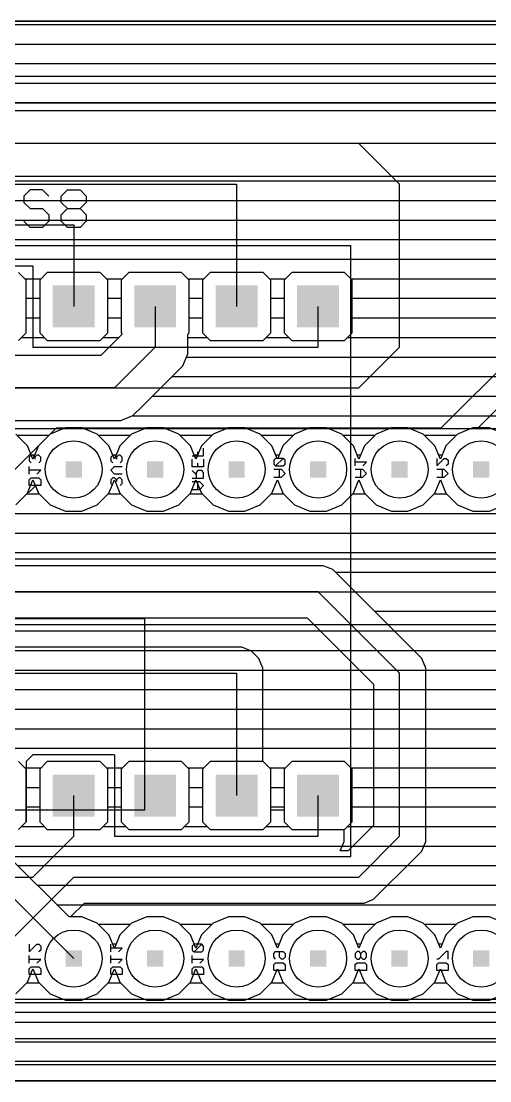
# Model space of a CAD drawing. Extents: x 0 to 251, y 0 to 33.
# Drawn here: x 108.85 to 123.46, y 0 to 33.02 of the extents above; entities that cross this region are included whole.
import ezdxf

# ---------------------------------------------------------------- set-up
doc = ezdxf.new("R2010")
doc.units = 0
for name, color, linetype in [('1', 14, 'CONTINUOUS'), ('16', 174, 'CONTINUOUS'), ('17', 94, 'CONTINUOUS'), ('20', 178, 'CONTINUOUS'), ('21', 250, 'CONTINUOUS'), ('22', 250, 'CONTINUOUS'), ('25', 250, 'CONTINUOUS'), ('52', 250, 'CONTINUOUS')]:
    doc.layers.add(name, color=color, linetype=linetype)

# ---------------------------------------------------------------- blocks, each defined once
blk = doc.blocks.new('SQUAREP')
blk.add_solid([(-0.5, -0.5), (0.5, -0.5), (-0.5, 0.5), (0.5, 0.5)])
blk = doc.blocks.new('RECT')
blk.add_solid([(-0.5, -0.5), (0.5, -0.5), (-0.5, 0.5), (0.5, 0.5)])
blk = doc.blocks.new('ROUNDP')
blk.add_circle((0, 0), 0.5)

msp = doc.modelspace()

# ---------------------------------------------------------------- linework, layer by layer
at = {"layer": '1'}
for p, q in [((0, 33.02), (251.46, 33.02)), ((0, 32.9184), (251.46, 32.9184)), ((0, 32.3088), (251.46, 32.3088)), ((0, 31.6992), (251.46, 31.6992)), ((67.5995, 31.0896), (182.0528, 31.0896)), ((67.7672, 30.48), (181.4432, 30.48)), ((181.1892, 30.226), (68.3779, 30.226)), ((181.61, 29.21), (68.58, 29.21)), ((68.3779, 28.194), (181.6972, 28.194)), ((67.7672, 28.0416), (181.5448, 28.0416)), ((85.3743, 27.432), (151.7252, 27.432)), ((86.0871, 26.8224), (151.1156, 26.8224)), ((86.6967, 26.2128), (150.506, 26.2128)), ((87.3063, 25.6032), (150.1145, 25.6032)), ((109.0104, 24.9523), (108.7723, 25.1904)), ((109.6677, 25.1904), (109.4296, 24.9523)), ((111.3123, 25.1904), (109.6677, 25.1904)), ((111.5504, 24.9523), (111.3123, 25.1904)), ((112.2077, 25.1904), (111.9696, 24.9523)), ((113.8523, 25.1904), (112.2077, 25.1904)), ((114.0904, 24.9523), (113.8523, 25.1904)), ((114.7477, 25.1904), (114.5096, 24.9523)), ((116.3923, 25.1904), (114.7477, 25.1904)), ((116.6304, 24.9523), (116.3923, 25.1904)), ((117.2877, 25.1904), (117.0496, 24.9523)), ((118.9323, 25.1904), (117.2877, 25.1904)), ((119.1704, 24.9523), (118.9323, 25.1904)), ((108.9691, 24.9936), (109.4709, 24.9936)), ((109.0104, 23.3077), (109.0104, 24.9523)), ((109.4296, 24.9523), (109.4296, 23.3077)), ((111.5091, 24.9936), (112.0109, 24.9936)), ((111.5504, 23.3077), (111.5504, 24.9523)), ((111.9696, 24.9523), (111.9696, 23.3077)), ((114.0491, 24.9936), (114.5509, 24.9936)), ((114.0904, 23.3077), (114.0904, 24.9523)), ((114.5096, 24.9523), (114.5096, 23.3077)), ((116.5891, 24.9936), (117.0909, 24.9936)), ((116.6304, 23.3077), (116.6304, 24.9523)), ((117.0496, 24.9523), (117.0496, 23.3077)), ((119.1291, 24.9936), (132.3309, 24.9936)), ((119.1704, 23.3077), (119.1704, 24.9523)), ((109.0104, 24.384), (109.4296, 24.384)), ((111.5504, 24.384), (111.9696, 24.384)), ((113.03, 24.13), (113.03, 22.86)), ((114.0904, 24.384), (114.5096, 24.384)), ((116.6304, 24.384), (117.0496, 24.384)), ((119.1704, 24.384), (132.2896, 24.384)), ((109.0104, 23.7744), (109.4296, 23.7744)), ((111.5504, 23.7744), (111.9696, 23.7744)), ((114.0904, 23.7744), (114.5096, 23.7744)), ((116.6304, 23.7744), (117.0496, 23.7744)), ((119.1704, 23.7744), (132.2896, 23.7744)), ((108.7723, 23.0696), (109.0104, 23.3077)), ((108.8675, 23.1648), (109.5725, 23.1648)), ((109.4296, 23.3077), (109.6677, 23.0696)), ((111.3123, 23.0696), (111.5504, 23.3077)), ((112.0052, 23.2721), (111.3392, 22.606)), ((111.4075, 23.1648), (111.898, 23.1648)), ((111.9696, 23.3077), (112.0052, 23.2721)), ((114.046, 23.2633), (114.0904, 23.3077)), ((114.046, 22.6579), (114.046, 23.2633)), ((114.046, 23.1648), (114.6525, 23.1648)), ((114.5096, 23.3077), (114.7477, 23.0696)), ((116.3923, 23.0696), (116.6304, 23.3077)), ((116.4875, 23.1648), (117.1925, 23.1648)), ((117.0496, 23.3077), (117.2877, 23.0696)), ((118.9323, 23.0696), (119.1704, 23.3077)), ((119.0275, 23.1648), (132.4325, 23.1648)), ((109.6677, 23.0696), (111.3123, 23.0696)), ((113.03, 22.86), (111.76, 21.59)), ((114.7477, 23.0696), (116.3923, 23.0696)), ((117.2877, 23.0696), (118.9323, 23.0696)), ((111.3392, 22.606), (69.9835, 22.606)), ((113.8913, 22.2845), (114.046, 22.6579)), ((114.0035, 22.5552), (176.668, 22.5552)), ((112.6213, 21.0145), (113.8913, 22.2845)), ((113.5524, 21.9456), (177.2776, 21.9456)), ((111.76, 21.59), (69.85, 21.59)), ((112.9428, 21.336), (177.8872, 21.336)), ((112.3355, 20.7287), (112.6213, 21.0145)), ((69.6479, 20.574), (111.9621, 20.574)), ((111.9621, 20.574), (112.3355, 20.7287)), ((112.33, 20.7264), (178.4968, 20.7264)), ((109.0482, 19.7838), (108.6838, 20.1482)), ((109.7562, 20.1482), (109.3918, 19.7838)), ((110.2323, 20.3454), (109.7562, 20.1482)), ((110.7477, 20.3454), (110.2323, 20.3454)), ((111.2238, 20.1482), (110.7477, 20.3454)), ((111.5882, 19.7838), (111.2238, 20.1482)), ((112.2962, 20.1482), (111.9318, 19.7838)), ((112.7723, 20.3454), (112.2962, 20.1482)), ((113.2877, 20.3454), (112.7723, 20.3454)), ((113.7638, 20.1482), (113.2877, 20.3454)), ((114.1282, 19.7838), (113.7638, 20.1482)), ((114.8362, 20.1482), (114.4718, 19.7838)), ((115.3123, 20.3454), (114.8362, 20.1482)), ((115.8277, 20.3454), (115.3123, 20.3454)), ((116.3038, 20.1482), (115.8277, 20.3454)), ((116.6682, 19.7838), (116.3038, 20.1482)), ((117.3762, 20.1482), (117.0118, 19.7838)), ((117.8523, 20.3454), (117.3762, 20.1482)), ((118.3677, 20.3454), (117.8523, 20.3454)), ((118.8438, 20.1482), (118.3677, 20.3454)), ((119.2082, 19.7838), (118.8438, 20.1482)), ((119.9162, 20.1482), (119.5518, 19.7838)), ((120.3923, 20.3454), (119.9162, 20.1482)), ((120.9077, 20.3454), (120.3923, 20.3454)), ((121.3838, 20.1482), (120.9077, 20.3454)), ((121.7482, 19.7838), (121.3838, 20.1482)), ((122.4562, 20.1482), (122.0918, 19.7838)), ((122.9323, 20.3454), (122.4562, 20.1482)), ((123.4477, 20.3454), (122.9323, 20.3454)), ((123.9238, 20.1482), (123.4477, 20.3454)), ((108.7152, 20.1168), (109.7248, 20.1168)), ((111.2552, 20.1168), (112.2648, 20.1168)), ((113.7952, 20.1168), (114.8048, 20.1168)), ((116.3352, 20.1168), (117.3448, 20.1168)), ((118.8752, 20.1168), (119.8848, 20.1168)), ((121.4152, 20.1168), (122.4248, 20.1168)), ((109.22, 19.369), (109.0482, 19.7838)), ((109.1628, 19.5072), (109.2773, 19.5072)), ((109.3918, 19.7838), (109.22, 19.369)), ((111.76, 19.369), (111.5882, 19.7838)), ((111.7028, 19.5072), (111.8173, 19.5072)), ((111.9318, 19.7838), (111.76, 19.369)), ((114.3, 19.369), (114.1282, 19.7838)), ((114.2428, 19.5072), (114.3573, 19.5072)), ((114.4718, 19.7838), (114.3, 19.369)), ((116.84, 19.369), (116.6682, 19.7838)), ((116.7828, 19.5072), (116.8972, 19.5072)), ((117.0118, 19.7838), (116.84, 19.369)), ((119.38, 19.369), (119.2082, 19.7838)), ((119.3227, 19.5072), (119.4373, 19.5072)), ((119.5518, 19.7838), (119.38, 19.369)), ((121.92, 19.369), (121.7482, 19.7838)), ((121.8628, 19.5072), (121.9773, 19.5072)), ((122.0918, 19.7838), (121.92, 19.369)), ((109.0482, 18.3162), (109.22, 18.731)), ((109.22, 18.731), (109.3918, 18.3162)), ((111.5882, 18.3162), (111.76, 18.731)), ((111.76, 18.731), (111.9318, 18.3162)), ((114.1282, 18.3162), (114.3, 18.731)), ((114.3, 18.731), (114.4718, 18.3162)), ((116.6682, 18.3162), (116.84, 18.731)), ((116.84, 18.731), (117.0118, 18.3162)), ((119.2082, 18.3162), (119.38, 18.731)), ((119.38, 18.731), (119.5518, 18.3162)), ((121.7482, 18.3162), (121.92, 18.731)), ((121.92, 18.731), (122.0918, 18.3162)), ((108.6838, 17.9518), (109.0482, 18.3162)), ((109.02, 18.288), (109.42, 18.288)), ((109.3918, 18.3162), (109.7562, 17.9518)), ((111.2238, 17.9518), (111.5882, 18.3162)), ((111.56, 18.288), (111.96, 18.288)), ((111.9318, 18.3162), (112.2962, 17.9518)), ((113.7638, 17.9518), (114.1282, 18.3162)), ((114.1, 18.288), (114.5, 18.288)), ((114.4718, 18.3162), (114.8362, 17.9518)), ((116.3038, 17.9518), (116.6682, 18.3162)), ((116.64, 18.288), (117.04, 18.288)), ((117.0118, 18.3162), (117.3762, 17.9518)), ((118.8438, 17.9518), (119.2082, 18.3162)), ((119.18, 18.288), (119.58, 18.288)), ((119.5518, 18.3162), (119.9162, 17.9518)), ((121.3838, 17.9518), (121.7482, 18.3162)), ((121.72, 18.288), (122.12, 18.288)), ((122.0918, 18.3162), (122.4562, 17.9518)), ((109.7562, 17.9518), (110.2323, 17.7546)), ((110.7477, 17.7546), (111.2238, 17.9518)), ((112.2962, 17.9518), (112.7723, 17.7546)), ((113.2877, 17.7546), (113.7638, 17.9518)), ((114.8362, 17.9518), (115.3123, 17.7546)), ((115.8277, 17.7546), (116.3038, 17.9518)), ((117.3762, 17.9518), (117.8523, 17.7546)), ((118.3677, 17.7546), (118.8438, 17.9518)), ((119.9162, 17.9518), (120.3923, 17.7546)), ((120.9077, 17.7546), (121.3838, 17.9518)), ((122.4562, 17.9518), (122.9323, 17.7546)), ((123.4477, 17.7546), (123.9238, 17.9518)), ((73.7264, 17.6784), (140.5062, 17.6784)), ((110.2323, 17.7546), (110.7477, 17.7546)), ((112.7723, 17.7546), (113.2877, 17.7546)), ((115.3123, 17.7546), (115.8277, 17.7546)), ((117.8523, 17.7546), (118.3677, 17.7546)), ((120.3923, 17.7546), (120.9077, 17.7546)), ((122.9323, 17.7546), (123.4477, 17.7546)), ((73.7264, 17.0688), (140.092, 17.0688)), ((139.2792, 16.256), (73.536, 16.256)), ((73.5739, 16.4592), (139.4824, 16.4592)), ((72.39, 15.24), (139.7, 15.24)), ((67.0352, 14.224), (139.9021, 14.224)), ((43.3976, 14.0208), (166.254, 14.0208)), ((67.4979, 13.4112), (165.6444, 13.4112)), ((67.7672, 12.8016), (165.0348, 12.8016)), ((67.6447, 12.192), (164.4252, 12.192)), ((57.3278, 11.5824), (163.8156, 11.5824)), ((67.3963, 10.9728), (163.206, 10.9728)), ((67.7672, 10.3632), (162.8145, 10.3632)), ((109.0104, 9.7123), (108.7723, 9.9504)), ((109.6677, 9.9504), (109.4296, 9.7123)), ((111.3123, 9.9504), (109.6677, 9.9504)), ((111.5504, 9.7123), (111.3123, 9.9504)), ((112.2077, 9.9504), (111.9696, 9.7123)), ((113.8523, 9.9504), (112.2077, 9.9504)), ((114.0904, 9.7123), (113.8523, 9.9504)), ((114.7477, 9.9504), (114.5096, 9.7123)), ((116.3923, 9.9504), (114.7477, 9.9504)), ((116.6304, 9.7123), (116.3923, 9.9504)), ((117.2877, 9.9504), (117.0496, 9.7123)), ((118.9323, 9.9504), (117.2877, 9.9504)), ((119.1704, 9.7123), (118.9323, 9.9504)), ((108.9691, 9.7536), (109.4709, 9.7536)), ((109.0104, 8.0677), (109.0104, 9.7123)), ((109.4296, 9.7123), (109.4296, 8.0677)), ((111.5091, 9.7536), (112.0109, 9.7536)), ((111.5504, 8.0677), (111.5504, 9.7123)), ((111.9696, 9.7123), (111.9696, 8.0677)), ((114.0491, 9.7536), (114.5509, 9.7536)), ((114.0904, 8.0677), (114.0904, 9.7123)), ((114.5096, 9.7123), (114.5096, 8.0677)), ((116.5891, 9.7536), (117.0909, 9.7536)), ((116.6304, 8.0677), (116.6304, 9.7123)), ((117.0496, 9.7123), (117.0496, 8.0677)), ((119.1291, 9.7536), (132.3309, 9.7536)), ((119.1704, 8.0677), (119.1704, 9.7123)), ((109.0104, 9.144), (109.4296, 9.144)), ((111.5504, 9.144), (111.9696, 9.144)), ((114.0904, 9.144), (114.5096, 9.144)), ((116.6304, 9.144), (117.0496, 9.144)), ((119.1704, 9.144), (132.2896, 9.144)), ((109.0104, 8.5344), (109.4296, 8.5344)), ((111.5504, 8.5344), (111.9696, 8.5344)), ((114.0904, 8.5344), (114.5096, 8.5344)), ((116.6304, 8.5344), (117.0496, 8.5344)), ((119.1704, 8.5344), (132.2896, 8.5344)), ((108.7723, 7.8296), (109.0104, 8.0677)), ((109.4296, 8.0677), (109.6677, 7.8296)), ((111.3123, 7.8296), (111.5504, 8.0677)), ((111.9696, 8.0677), (112.2077, 7.8296)), ((113.8523, 7.8296), (114.0904, 8.0677)), ((114.5096, 8.0677), (114.7477, 7.8296)), ((116.3923, 7.8296), (116.6304, 8.0677)), ((117.0496, 8.0677), (117.2877, 7.8296)), ((118.9323, 7.8296), (119.1704, 8.0677)), ((108.8675, 7.9248), (109.5725, 7.9248)), ((109.6677, 7.8296), (111.3123, 7.8296)), ((111.4075, 7.9248), (112.1125, 7.9248)), ((112.2077, 7.8296), (113.8523, 7.8296)), ((113.9475, 7.9248), (114.6525, 7.9248)), ((114.7477, 7.8296), (116.3923, 7.8296)), ((116.4875, 7.9248), (117.1925, 7.9248)), ((117.2877, 7.8296), (118.9323, 7.8296)), ((119.0275, 7.9248), (132.4325, 7.9248)), ((99.9047, 7.3152), (138.568, 7.3152)), ((110.3441, 5.1054), (108.4104, 7.0391)), ((108.7439, 6.7056), (139.1776, 6.7056)), ((107.95, 6.35), (110.49, 3.81)), ((109.3535, 6.096), (139.7872, 6.096)), ((109.9631, 5.4864), (140.4, 5.4864)), ((110.7477, 5.1054), (110.3441, 5.1054)), ((111.2238, 4.9082), (110.7477, 5.1054)), ((112.7723, 5.1054), (112.2962, 4.9082)), ((113.2877, 5.1054), (112.7723, 5.1054)), ((113.7638, 4.9082), (113.2877, 5.1054)), ((115.3123, 5.1054), (114.8362, 4.9082)), ((115.8277, 5.1054), (115.3123, 5.1054)), ((116.3038, 4.9082), (115.8277, 5.1054)), ((117.8523, 5.1054), (117.3762, 4.9082)), ((118.3677, 5.1054), (117.8523, 5.1054)), ((118.8438, 4.9082), (118.3677, 5.1054)), ((120.3923, 5.1054), (119.9162, 4.9082)), ((120.9077, 5.1054), (120.3923, 5.1054)), ((121.3838, 4.9082), (120.9077, 5.1054)), ((122.9323, 5.1054), (122.4562, 4.9082)), ((123.4477, 5.1054), (122.9323, 5.1054)), ((123.9238, 4.9082), (123.4477, 5.1054)), ((111.5882, 4.5438), (111.2238, 4.9082)), ((111.2552, 4.8768), (112.2648, 4.8768)), ((112.2962, 4.9082), (111.9318, 4.5438)), ((114.1282, 4.5438), (113.7638, 4.9082)), ((113.7952, 4.8768), (114.8048, 4.8768)), ((114.8362, 4.9082), (114.4718, 4.5438)), ((116.6682, 4.5438), (116.3038, 4.9082)), ((116.3352, 4.8768), (117.3448, 4.8768)), ((117.3762, 4.9082), (117.0118, 4.5438)), ((119.2082, 4.5438), (118.8438, 4.9082)), ((118.8752, 4.8768), (119.8848, 4.8768)), ((119.9162, 4.9082), (119.5518, 4.5438)), ((121.7482, 4.5438), (121.3838, 4.9082)), ((121.4152, 4.8768), (122.4248, 4.8768)), ((122.4562, 4.9082), (122.0918, 4.5438)), ((111.76, 4.129), (111.5882, 4.5438)), ((111.9318, 4.5438), (111.76, 4.129)), ((114.3, 4.129), (114.1282, 4.5438)), ((114.4718, 4.5438), (114.3, 4.129)), ((116.84, 4.129), (116.6682, 4.5438)), ((117.0118, 4.5438), (116.84, 4.129)), ((119.38, 4.129), (119.2082, 4.5438)), ((119.5518, 4.5438), (119.38, 4.129)), ((121.92, 4.129), (121.7482, 4.5438)), ((122.0918, 4.5438), (121.92, 4.129)), ((111.7028, 4.2672), (111.8173, 4.2672)), ((114.2428, 4.2672), (114.3573, 4.2672)), ((116.7828, 4.2672), (116.8972, 4.2672)), ((119.3227, 4.2672), (119.4372, 4.2672)), ((121.8628, 4.2672), (121.9772, 4.2672)), ((109.0482, 3.0762), (109.22, 3.491)), ((109.22, 3.491), (109.3918, 3.0762)), ((111.5882, 3.0762), (111.76, 3.491)), ((111.76, 3.491), (111.9318, 3.0762)), ((114.1282, 3.0762), (114.3, 3.491)), ((114.3, 3.491), (114.4718, 3.0762)), ((116.6682, 3.0762), (116.84, 3.491)), ((116.84, 3.491), (117.0118, 3.0762)), ((119.2082, 3.0762), (119.38, 3.491)), ((119.38, 3.491), (119.5518, 3.0762)), ((121.7482, 3.0762), (121.92, 3.491)), ((121.92, 3.491), (122.0918, 3.0762)), ((108.6838, 2.7118), (109.0482, 3.0762)), ((109.02, 3.048), (109.42, 3.048)), ((109.3918, 3.0762), (109.7562, 2.7118)), ((111.2238, 2.7118), (111.5882, 3.0762)), ((111.56, 3.048), (111.96, 3.048)), ((111.9318, 3.0762), (112.2962, 2.7118)), ((113.7638, 2.7118), (114.1282, 3.0762)), ((114.1, 3.048), (114.5, 3.048)), ((114.4718, 3.0762), (114.8362, 2.7118)), ((116.3038, 2.7118), (116.6682, 3.0762)), ((116.64, 3.048), (117.04, 3.048)), ((117.0118, 3.0762), (117.3762, 2.7118)), ((118.8438, 2.7118), (119.2082, 3.0762)), ((119.18, 3.048), (119.58, 3.048)), ((119.5518, 3.0762), (119.9162, 2.7118)), ((121.3838, 2.7118), (121.7482, 3.0762)), ((121.72, 3.048), (122.12, 3.048)), ((122.0918, 3.0762), (122.4562, 2.7118)), ((109.7562, 2.7118), (110.2323, 2.5146)), ((110.7477, 2.5146), (111.2238, 2.7118)), ((112.2962, 2.7118), (112.7723, 2.5146)), ((113.2877, 2.5146), (113.7638, 2.7118)), ((114.8362, 2.7118), (115.3123, 2.5146)), ((115.8277, 2.5146), (116.3038, 2.7118)), ((117.3762, 2.7118), (117.8523, 2.5146)), ((118.3677, 2.5146), (118.8438, 2.7118)), ((119.9162, 2.7118), (120.3923, 2.5146)), ((120.9077, 2.5146), (121.3838, 2.7118)), ((122.4562, 2.7118), (122.9323, 2.5146)), ((123.4477, 2.5146), (123.9238, 2.7118)), ((67.7672, 2.4384), (183.6928, 2.4384)), ((110.2323, 2.5146), (110.7477, 2.5146)), ((112.7723, 2.5146), (113.2877, 2.5146)), ((115.3123, 2.5146), (115.8277, 2.5146)), ((117.8523, 2.5146), (118.3677, 2.5146)), ((120.3923, 2.5146), (120.9077, 2.5146)), ((122.9323, 2.5146), (123.4477, 2.5146)), ((67.4979, 1.8288), (183.9621, 1.8288)), ((0, 1.2192), (251.46, 1.2192)), ((0, 0.6096), (251.46, 0.6096)), ((251.46, 0), (0, 0)), ((0, 0), (251.46, 0))]:
    msp.add_line(p, q, dxfattribs=at)
at = {"layer": '16'}
for p, q in [((0, 33.02), (251.46, 33.02)), ((0, 32.9184), (251.46, 32.9184)), ((0, 32.3088), (181.0193, 32.3088)), ((0, 31.6992), (180.4097, 31.6992)), ((180.0033, 31.2928), (67.3963, 31.2928)), ((124.46, 30.48), (66.04, 30.48)), ((119.38, 29.21), (64.77, 29.21)), ((120.65, 27.94), (119.38, 29.21)), ((102.87, 27.94), (115.57, 27.94)), ((115.57, 27.94), (115.57, 24.13)), ((120.65, 22.86), (120.65, 27.94)), ((104.14, 26.67), (110.49, 26.67)), ((110.49, 26.67), (110.49, 24.13)), ((105.41, 25.4), (109.22, 25.4)), ((109.22, 25.4), (109.22, 22.86)), ((118.11, 22.86), (118.11, 24.13)), ((109.22, 22.86), (118.11, 22.86)), ((119.38, 21.59), (120.65, 22.86)), ((121.9454, 20.3454), (124.46, 22.86)), ((123.0949, 20.3454), (124.9204, 22.1709)), ((107.95, 21.59), (119.38, 21.59)), ((108.658, 19.05), (109.9534, 20.3454)), ((109.9534, 20.3454), (121.9454, 20.3454)), ((123.4477, 20.3454), (123.0949, 20.3454)), ((123.9238, 20.1482), (123.4477, 20.3454)), ((109.1184, 18.3609), (109.2986, 18.5411)), ((109.2986, 18.5411), (109.3918, 18.3162)), ((111.5882, 18.3162), (111.76, 18.731)), ((111.76, 18.731), (111.9318, 18.3162)), ((114.1282, 18.3162), (114.3, 18.731)), ((114.3, 18.731), (114.4718, 18.3162)), ((116.6682, 18.3162), (116.84, 18.731)), ((116.84, 18.731), (117.0118, 18.3162)), ((119.2082, 18.3162), (119.38, 18.731)), ((119.38, 18.731), (119.5518, 18.3162)), ((121.7482, 18.3162), (121.92, 18.731)), ((121.92, 18.731), (122.0918, 18.3162)), ((108.6838, 17.9518), (109.0482, 18.3162)), ((109.02, 18.288), (109.42, 18.288)), ((109.0482, 18.3162), (109.056, 18.3351)), ((109.056, 18.3351), (109.1184, 18.3609)), ((109.3918, 18.3162), (109.7562, 17.9518)), ((111.2238, 17.9518), (111.5882, 18.3162)), ((111.56, 18.288), (111.96, 18.288)), ((111.9318, 18.3162), (112.2962, 17.9518)), ((113.7638, 17.9518), (114.1282, 18.3162)), ((114.1, 18.288), (114.5, 18.288)), ((114.4718, 18.3162), (114.8362, 17.9518)), ((116.3038, 17.9518), (116.6682, 18.3162)), ((116.64, 18.288), (117.04, 18.288)), ((117.0118, 18.3162), (117.3762, 17.9518)), ((118.8438, 17.9518), (119.2082, 18.3162)), ((119.18, 18.288), (119.58, 18.288)), ((119.5518, 18.3162), (119.9162, 17.9518)), ((121.3838, 17.9518), (121.7482, 18.3162)), ((121.72, 18.288), (122.12, 18.288)), ((122.0918, 18.3162), (122.4562, 17.9518)), ((109.7562, 17.9518), (110.2323, 17.7546)), ((110.7477, 17.7546), (111.2238, 17.9518)), ((112.2962, 17.9518), (112.7723, 17.7546)), ((113.2877, 17.7546), (113.7638, 17.9518)), ((114.8362, 17.9518), (115.3123, 17.7546)), ((115.8277, 17.7546), (116.3038, 17.9518)), ((117.3762, 17.9518), (117.8523, 17.7546)), ((118.3677, 17.7546), (118.8438, 17.9518)), ((119.9162, 17.9518), (120.3923, 17.7546)), ((120.9077, 17.7546), (121.3838, 17.9518)), ((122.4562, 17.9518), (122.9323, 17.7546)), ((123.4477, 17.7546), (123.9238, 17.9518)), ((106.6611, 17.6784), (140.5062, 17.6784)), ((110.2323, 17.7546), (110.7477, 17.7546)), ((112.7723, 17.7546), (113.2877, 17.7546)), ((115.3123, 17.7546), (115.8277, 17.7546)), ((117.8523, 17.7546), (118.3677, 17.7546)), ((120.3923, 17.7546), (120.9077, 17.7546)), ((122.9323, 17.7546), (123.4477, 17.7546)), ((107.2707, 17.0688), (144.3417, 17.0688)), ((107.8803, 16.4592), (144.9513, 16.4592)), ((118.2717, 16.0528), (108.2867, 16.0528)), ((118.5704, 15.9291), (118.2717, 16.0528)), ((118.7991, 15.7004), (118.5704, 15.9291)), ((118.6499, 15.8496), (145.5609, 15.8496)), ((121.3391, 13.1604), (118.7991, 15.7004)), ((118.11, 15.24), (107.95, 15.24)), ((120.65, 12.7), (118.11, 15.24)), ((119.2595, 15.24), (183.6928, 15.24)), ((119.8691, 14.6304), (183.8605, 14.6304)), ((107.7883, 14.4272), (117.7733, 14.4272)), ((117.7733, 14.4272), (119.8372, 12.3633)), ((64.5987, 14.0208), (118.1797, 14.0208)), ((120.4787, 14.0208), (251.46, 14.0208)), ((115.7317, 13.5128), (67.3963, 13.5128)), ((116.0304, 13.3891), (115.7317, 13.5128)), ((115.977, 13.4112), (118.7893, 13.4112)), ((116.2591, 13.1604), (116.0304, 13.3891)), ((121.0883, 13.4112), (140.563, 13.4112)), ((116.3828, 12.8617), (116.2591, 13.1604)), ((121.4628, 12.8617), (121.3391, 13.1604)), ((102.87, 12.7), (115.57, 12.7)), ((115.57, 12.7), (115.57, 8.89)), ((116.3828, 9.9504), (116.3828, 12.8617)), ((116.3828, 12.8016), (119.3989, 12.8016)), ((120.65, 7.62), (120.65, 12.7)), ((121.4628, 7.4583), (121.4628, 12.8617)), ((121.4628, 12.8016), (140.1572, 12.8016)), ((119.8372, 12.3633), (119.8372, 7.9567)), ((116.3828, 12.192), (119.8372, 12.192)), ((121.4628, 12.192), (140.1572, 12.192)), ((116.3828, 11.5824), (119.8372, 11.5824)), ((121.4628, 11.5824), (140.1572, 11.5824)), ((116.3828, 10.9728), (119.8372, 10.9728)), ((121.4628, 10.9728), (140.1572, 10.9728)), ((116.3828, 10.3632), (119.8372, 10.3632)), ((121.4628, 10.3632), (133.6737, 10.3632)), ((109.22, 10.16), (109.0104, 9.9504)), ((109.0104, 9.9504), (109.0104, 8.0677)), ((111.76, 10.16), (109.22, 10.16)), ((111.76, 10.16), (111.76, 7.62)), ((116.3923, 9.9504), (116.3828, 9.9504)), ((116.6304, 9.7123), (116.3923, 9.9504)), ((117.2877, 9.9504), (117.0496, 9.7123)), ((118.9323, 9.9504), (117.2877, 9.9504)), ((119.1704, 9.7123), (118.9323, 9.9504)), ((116.5891, 9.7536), (117.0909, 9.7536)), ((116.6304, 8.4328), (116.6304, 9.7123)), ((117.0496, 9.7123), (117.0496, 8.4328)), ((119.1291, 9.7536), (119.8372, 9.7536)), ((119.1704, 8.0677), (119.1704, 9.7123)), ((121.4628, 9.7536), (132.3309, 9.7536)), ((116.6304, 9.144), (117.0496, 9.144)), ((119.1704, 9.144), (119.8372, 9.144)), ((121.4628, 9.144), (132.2896, 9.144)), ((110.49, 7.62), (110.49, 8.89)), ((118.11, 7.62), (118.11, 8.89)), ((116.6304, 8.5344), (117.0496, 8.5344)), ((117.0496, 8.4328), (116.6304, 8.4328)), ((119.1704, 8.5344), (119.8372, 8.5344)), ((121.4628, 8.5344), (132.2896, 8.5344)), ((109.0104, 8.0677), (108.7723, 7.8296)), ((118.9323, 7.8296), (119.1704, 8.0677)), ((119.8372, 7.9567), (119.0433, 7.1628)), ((109.22, 6.35), (110.49, 7.62)), ((111.76, 7.62), (118.11, 7.62)), ((118.9228, 7.4583), (118.9228, 7.8296)), ((118.9228, 7.8296), (118.9323, 7.8296)), ((119.0275, 7.9248), (119.8053, 7.9248)), ((119.38, 6.35), (120.65, 7.62)), ((121.4628, 7.9248), (132.4325, 7.9248)), ((118.8004, 7.1628), (118.9228, 7.4583)), ((118.8635, 7.3152), (119.1957, 7.3152)), ((121.3391, 7.1596), (121.4628, 7.4583)), ((121.4035, 7.3152), (135.1365, 7.3152)), ((119.0433, 7.1628), (118.8004, 7.1628)), ((121.1104, 6.9309), (121.3391, 7.1596)), ((119.8404, 5.6609), (121.1104, 6.9309)), ((120.8851, 6.7056), (135.6549, 6.7056)), ((105.41, 6.35), (109.22, 6.35)), ((107.95, 3.81), (110.49, 6.35)), ((110.49, 6.35), (119.38, 6.35)), ((120.2755, 6.096), (136.2645, 6.096)), ((119.5417, 5.5372), (119.8404, 5.6609)), ((110.3949, 5.1054), (110.8267, 5.5372)), ((110.7759, 5.4864), (144.4941, 5.4864)), ((110.8267, 5.5372), (119.5417, 5.5372)), ((110.7477, 5.1054), (110.3949, 5.1054)), ((111.2238, 4.9082), (110.7477, 5.1054)), ((112.7723, 5.1054), (112.2962, 4.9082)), ((113.2877, 5.1054), (112.7723, 5.1054)), ((113.7638, 4.9082), (113.2877, 5.1054)), ((115.3123, 5.1054), (114.8362, 4.9082)), ((115.8277, 5.1054), (115.3123, 5.1054)), ((116.3038, 4.9082), (115.8277, 5.1054)), ((117.8523, 5.1054), (117.3762, 4.9082)), ((118.3677, 5.1054), (117.8523, 5.1054)), ((118.8438, 4.9082), (118.3677, 5.1054)), ((120.3923, 5.1054), (119.9162, 4.9082)), ((120.9077, 5.1054), (120.3923, 5.1054)), ((121.3838, 4.9082), (120.9077, 5.1054)), ((122.9323, 5.1054), (122.4562, 4.9082)), ((123.4477, 5.1054), (122.9323, 5.1054)), ((123.9238, 4.9082), (123.4477, 5.1054)), ((111.5882, 4.5438), (111.2238, 4.9082)), ((111.2552, 4.8768), (112.2648, 4.8768)), ((112.2962, 4.9082), (111.9318, 4.5438)), ((114.1282, 4.5438), (113.7638, 4.9082)), ((113.7952, 4.8768), (114.8048, 4.8768)), ((114.8362, 4.9082), (114.4718, 4.5438)), ((116.6682, 4.5438), (116.3038, 4.9082)), ((116.3352, 4.8768), (117.3448, 4.8768)), ((117.3762, 4.9082), (117.0118, 4.5438)), ((119.2082, 4.5438), (118.8438, 4.9082)), ((118.8752, 4.8768), (119.8848, 4.8768)), ((119.9162, 4.9082), (119.5518, 4.5438)), ((121.7482, 4.5438), (121.3838, 4.9082)), ((121.4152, 4.8768), (122.4248, 4.8768)), ((122.4562, 4.9082), (122.0918, 4.5438)), ((111.76, 4.129), (111.5882, 4.5438)), ((111.9318, 4.5438), (111.76, 4.129)), ((114.3, 4.129), (114.1282, 4.5438)), ((114.4718, 4.5438), (114.3, 4.129)), ((116.84, 4.129), (116.6682, 4.5438)), ((117.0118, 4.5438), (116.84, 4.129)), ((119.38, 4.129), (119.2082, 4.5438)), ((119.5518, 4.5438), (119.38, 4.129)), ((121.92, 4.129), (121.7482, 4.5438)), ((122.0918, 4.5438), (121.92, 4.129)), ((111.7028, 4.2672), (111.8173, 4.2672)), ((114.2428, 4.2672), (114.3573, 4.2672)), ((116.7828, 4.2672), (116.8972, 4.2672)), ((119.3227, 4.2672), (119.4372, 4.2672)), ((121.8628, 4.2672), (121.9772, 4.2672)), ((109.0482, 3.0762), (109.22, 3.491)), ((109.22, 3.491), (109.3918, 3.0762)), ((111.5882, 3.0762), (111.76, 3.491)), ((111.76, 3.491), (111.9318, 3.0762)), ((114.1282, 3.0762), (114.3, 3.491)), ((114.3, 3.491), (114.4718, 3.0762)), ((116.6682, 3.0762), (116.84, 3.491)), ((116.84, 3.491), (117.0118, 3.0762)), ((119.2082, 3.0762), (119.38, 3.491)), ((119.38, 3.491), (119.5518, 3.0762)), ((121.7482, 3.0762), (121.92, 3.491)), ((121.92, 3.491), (122.0918, 3.0762)), ((108.6838, 2.7118), (109.0482, 3.0762)), ((109.02, 3.048), (109.42, 3.048)), ((109.3918, 3.0762), (109.7562, 2.7118)), ((111.2238, 2.7118), (111.5882, 3.0762)), ((111.56, 3.048), (111.96, 3.048)), ((111.9318, 3.0762), (112.2962, 2.7118)), ((113.7638, 2.7118), (114.1282, 3.0762)), ((114.1, 3.048), (114.5, 3.048)), ((114.4718, 3.0762), (114.8362, 2.7118)), ((116.3038, 2.7118), (116.6682, 3.0762)), ((116.64, 3.048), (117.04, 3.048)), ((117.0118, 3.0762), (117.3762, 2.7118)), ((118.8438, 2.7118), (119.2082, 3.0762)), ((119.18, 3.048), (119.58, 3.048)), ((119.5518, 3.0762), (119.9162, 2.7118)), ((121.3838, 2.7118), (121.7482, 3.0762)), ((121.72, 3.048), (122.12, 3.048)), ((122.0918, 3.0762), (122.4562, 2.7118)), ((109.7562, 2.7118), (110.2323, 2.5146)), ((110.7477, 2.5146), (111.2238, 2.7118)), ((112.2962, 2.7118), (112.7723, 2.5146)), ((113.2877, 2.5146), (113.7638, 2.7118)), ((114.8362, 2.7118), (115.3123, 2.5146)), ((115.8277, 2.5146), (116.3038, 2.7118)), ((117.3762, 2.7118), (117.8523, 2.5146)), ((118.3677, 2.5146), (118.8438, 2.7118)), ((119.9162, 2.7118), (120.3923, 2.5146)), ((120.9077, 2.5146), (121.3838, 2.7118)), ((122.4562, 2.7118), (122.9323, 2.5146)), ((123.4477, 2.5146), (123.9238, 2.7118)), ((68.5611, 2.4384), (183.6928, 2.4384)), ((110.2323, 2.5146), (110.7477, 2.5146)), ((112.7723, 2.5146), (113.2877, 2.5146)), ((115.3123, 2.5146), (115.8277, 2.5146)), ((117.8523, 2.5146), (118.3677, 2.5146)), ((120.3923, 2.5146), (120.9077, 2.5146)), ((122.9323, 2.5146), (123.4477, 2.5146)), ((183.7732, 2.1336), (68.8659, 2.1336)), ((68.5292, 1.3208), (184.2008, 1.3208)), ((68.3675, 0.508), (184.3625, 0.508)), ((251.46, 0), (0, 0)), ((0, 0), (251.46, 0))]:
    msp.add_line(p, q, dxfattribs=at)
at = {"layer": '20'}
for p, q in [((251.46, 33.02), (0, 33.02)), ((0, 0), (251.46, 0))]:
    msp.add_line(p, q, dxfattribs=at)
at = {"layer": '21'}
for p, q in [((106.934, 26.035), (119.126, 26.035)), ((119.126, 6.985), (119.126, 26.035)), ((106.934, 6.985), (119.126, 6.985))]:
    msp.add_line(p, q, dxfattribs=at)
at = {"layer": '22'}
for p, q in [((147.32, 20.32), (104.14, 20.32)), ((109.165, 19.4936), (109.1057, 19.4343)), ((109.2243, 19.4936), (109.165, 19.4936)), ((109.2837, 19.4343), (109.2243, 19.4936)), ((109.343, 19.4936), (109.2837, 19.4343)), ((109.4023, 19.4936), (109.343, 19.4936)), ((109.4616, 19.4343), (109.4023, 19.4936)), ((111.705, 19.4936), (111.6457, 19.4343)), ((111.7643, 19.4936), (111.705, 19.4936)), ((111.8237, 19.4343), (111.7643, 19.4936)), ((111.883, 19.4936), (111.8237, 19.4343)), ((111.9423, 19.4936), (111.883, 19.4936)), ((112.0016, 19.4343), (111.9423, 19.4936)), ((114.3637, 19.4802), (114.3637, 19.5988)), ((114.5416, 19.4802), (114.5416, 19.7174)), ((109.1057, 19.4343), (109.1057, 19.3157)), ((109.1057, 19.3157), (109.165, 19.2563)), ((109.2837, 19.4343), (109.2837, 19.375)), ((109.4023, 19.2563), (109.4616, 19.3157)), ((109.4616, 19.3157), (109.4616, 19.4343)), ((111.6457, 19.4343), (111.6457, 19.3157)), ((111.6457, 19.3157), (111.705, 19.2563)), ((111.8237, 19.4343), (111.8237, 19.375)), ((111.9423, 19.2563), (112.0016, 19.3157)), ((112.0016, 19.3157), (112.0016, 19.4343)), ((114.1857, 19.4802), (114.5416, 19.4802)), ((114.1857, 19.1293), (114.1857, 19.3666)), ((114.3637, 19.1293), (114.3637, 19.248)), ((114.5416, 19.3666), (114.5416, 19.1293)), ((116.785, 19.3968), (116.7257, 19.3375)), ((116.7257, 19.3375), (116.7257, 19.2188)), ((116.7257, 19.2188), (116.785, 19.1595)), ((117.0223, 19.3968), (116.785, 19.3968)), ((116.785, 19.1595), (117.0223, 19.3968)), ((116.785, 19.1595), (117.0223, 19.1595)), ((117.0816, 19.3375), (117.0223, 19.3968)), ((117.0223, 19.1595), (117.0816, 19.2188)), ((117.0816, 19.2188), (117.0816, 19.3375)), ((119.2657, 19.1595), (119.2657, 19.3968)), ((119.6216, 19.2782), (119.2657, 19.2782)), ((119.503, 19.1595), (119.6216, 19.2782)), ((121.8057, 19.3968), (121.8057, 19.1595)), ((121.8057, 19.1595), (122.043, 19.3968)), ((122.043, 19.3968), (122.1023, 19.3968)), ((122.1023, 19.3968), (122.1616, 19.3375)), ((122.1616, 19.2188), (122.1023, 19.1595)), ((122.1616, 19.3375), (122.1616, 19.2188)), ((109.1057, 18.9055), (109.1057, 19.1428)), ((109.4616, 19.0242), (109.1057, 19.0242)), ((109.343, 18.9055), (109.4616, 19.0242)), ((111.6457, 19.0242), (111.7643, 19.1428)), ((111.7643, 18.9055), (111.6457, 19.0242)), ((111.7643, 19.1428), (112.0016, 19.1428)), ((112.0016, 18.9055), (111.7643, 18.9055)), ((114.5416, 19.1293), (114.1857, 19.1293)), ((114.3043, 18.8972), (114.1857, 19.0158)), ((114.3637, 19.0158), (114.3043, 18.9565)), ((114.3043, 18.9565), (114.3043, 18.7785)), ((114.4823, 19.0158), (114.3637, 19.0158)), ((114.5416, 18.9565), (114.4823, 19.0158)), ((114.5416, 18.7785), (114.5416, 18.9565)), ((116.963, 19.046), (116.7257, 19.046)), ((116.9036, 18.8087), (116.9036, 19.046)), ((117.0816, 18.9273), (116.963, 19.046)), ((116.963, 18.8087), (117.0816, 18.9273)), ((119.503, 19.046), (119.2657, 19.046)), ((119.4437, 18.8087), (119.4437, 19.046)), ((119.6216, 18.9273), (119.503, 19.046)), ((119.503, 18.8087), (119.6216, 18.9273)), ((122.043, 19.046), (121.8057, 19.046)), ((121.9837, 18.8087), (121.9837, 19.046)), ((122.1616, 18.9273), (122.043, 19.046)), ((122.043, 18.8087), (122.1616, 18.9273)), ((109.1057, 18.7326), (109.165, 18.792)), ((109.1057, 18.5547), (109.1057, 18.7326)), ((109.4616, 18.5547), (109.1057, 18.5547)), ((109.165, 18.792), (109.4023, 18.792)), ((109.4023, 18.792), (109.4616, 18.7326)), ((109.4616, 18.7326), (109.4616, 18.5547)), ((111.705, 18.792), (111.6457, 18.7326)), ((111.6457, 18.7326), (111.6457, 18.614)), ((111.6457, 18.614), (111.705, 18.5547)), ((111.7643, 18.792), (111.705, 18.792)), ((111.8237, 18.7326), (111.7643, 18.792)), ((111.883, 18.792), (111.8237, 18.7326)), ((111.8237, 18.7326), (111.8237, 18.6733)), ((111.9423, 18.792), (111.883, 18.792)), ((112.0016, 18.7326), (111.9423, 18.792)), ((111.9423, 18.5547), (112.0016, 18.614)), ((112.0016, 18.614), (112.0016, 18.7326)), ((114.1857, 18.7785), (114.5416, 18.7785)), ((114.423, 18.665), (114.1857, 18.665)), ((114.3637, 18.4277), (114.3637, 18.665)), ((114.5416, 18.5463), (114.423, 18.665)), ((114.423, 18.4277), (114.5416, 18.5463)), ((116.7257, 18.8087), (116.963, 18.8087)), ((119.2657, 18.8087), (119.503, 18.8087)), ((121.8057, 18.8087), (122.043, 18.8087)), ((114.1857, 18.4277), (114.423, 18.4277)), ((102.2858, 14.4018), (112.6998, 14.4018)), ((112.6998, 14.4018), (112.6998, 8.4328)), ((112.6998, 8.4328), (102.2858, 8.4328)), ((109.1057, 4.2536), (109.1057, 4.0163)), ((109.1057, 4.0163), (109.343, 4.2536)), ((109.343, 4.2536), (109.4023, 4.2536)), ((109.4023, 4.2536), (109.4616, 4.1943)), ((109.4616, 4.0757), (109.4023, 4.0163)), ((109.4616, 4.1943), (109.4616, 4.0757)), ((111.6457, 4.0163), (111.6457, 4.2536)), ((112.0016, 4.135), (111.6457, 4.135)), ((111.883, 4.0163), (112.0016, 4.135)), ((114.245, 4.2536), (114.1857, 4.1943)), ((114.1857, 4.1943), (114.1857, 4.0757)), ((114.1857, 4.0757), (114.245, 4.0163)), ((114.4823, 4.2536), (114.245, 4.2536)), ((114.245, 4.0163), (114.4823, 4.2536)), ((114.245, 4.0163), (114.4823, 4.0163)), ((114.5416, 4.1943), (114.4823, 4.2536)), ((114.4823, 4.0163), (114.5416, 4.0757)), ((114.5416, 4.0757), (114.5416, 4.1943)), ((116.7257, 3.9705), (116.785, 4.0298)), ((116.7257, 3.8518), (116.7257, 3.9705)), ((116.785, 4.0298), (117.0223, 4.0298)), ((116.9036, 3.8518), (116.9036, 4.0298)), ((117.0223, 4.0298), (117.0816, 3.9705)), ((117.0816, 3.9705), (117.0816, 3.8518)), ((119.325, 4.0298), (119.2657, 3.9705)), ((119.2657, 3.9705), (119.2657, 3.8518)), ((119.3843, 4.0298), (119.325, 4.0298)), ((119.4437, 3.9705), (119.3843, 4.0298)), ((119.503, 4.0298), (119.4437, 3.9705)), ((119.4437, 3.8518), (119.4437, 3.9705)), ((119.5623, 4.0298), (119.503, 4.0298)), ((119.6216, 3.9705), (119.5623, 4.0298)), ((119.6216, 3.8518), (119.6216, 3.9705)), ((122.1023, 4.0298), (121.865, 3.7925)), ((122.1616, 4.0298), (122.1023, 4.0298)), ((122.1616, 3.7925), (122.1616, 4.0298)), ((109.1057, 3.6655), (109.1057, 3.9028)), ((109.4616, 3.7842), (109.1057, 3.7842)), ((109.343, 3.6655), (109.4616, 3.7842)), ((111.6457, 3.6655), (111.6457, 3.9028)), ((112.0016, 3.7842), (111.6457, 3.7842)), ((111.883, 3.6655), (112.0016, 3.7842)), ((114.1857, 3.6655), (114.1857, 3.9028)), ((114.5416, 3.7842), (114.1857, 3.7842)), ((114.423, 3.6655), (114.5416, 3.7842)), ((116.785, 3.7925), (116.7257, 3.8518)), ((116.7257, 3.6197), (116.785, 3.679)), ((116.785, 3.679), (117.0223, 3.679)), ((116.963, 3.7925), (116.9036, 3.8518)), ((117.0223, 3.7925), (116.963, 3.7925)), ((117.0816, 3.8518), (117.0223, 3.7925)), ((117.0223, 3.679), (117.0816, 3.6197)), ((119.2657, 3.8518), (119.325, 3.7925)), ((119.2657, 3.6197), (119.325, 3.679)), ((119.325, 3.7925), (119.3843, 3.7925)), ((119.325, 3.679), (119.5623, 3.679)), ((119.3843, 3.7925), (119.4437, 3.8518)), ((119.4437, 3.8518), (119.503, 3.7925)), ((119.503, 3.7925), (119.5623, 3.7925)), ((119.5623, 3.7925), (119.6216, 3.8518)), ((119.5623, 3.679), (119.6216, 3.6197)), ((121.865, 3.7925), (121.8057, 3.7925)), ((121.8057, 3.6197), (121.865, 3.679)), ((121.865, 3.679), (122.1023, 3.679)), ((122.1023, 3.679), (122.1616, 3.6197)), ((109.1057, 3.4927), (109.165, 3.552)), ((109.1057, 3.3147), (109.1057, 3.4927)), ((109.4616, 3.3147), (109.1057, 3.3147)), ((109.165, 3.552), (109.4023, 3.552)), ((109.4023, 3.552), (109.4616, 3.4927)), ((109.4616, 3.4927), (109.4616, 3.3147)), ((111.6457, 3.4927), (111.705, 3.552)), ((111.6457, 3.3147), (111.6457, 3.4927)), ((112.0016, 3.3147), (111.6457, 3.3147)), ((111.705, 3.552), (111.9423, 3.552)), ((111.9423, 3.552), (112.0016, 3.4927)), ((112.0016, 3.4927), (112.0016, 3.3147)), ((114.1857, 3.4927), (114.245, 3.552)), ((114.1857, 3.3147), (114.1857, 3.4927)), ((114.5416, 3.3147), (114.1857, 3.3147)), ((114.245, 3.552), (114.4823, 3.552)), ((114.4823, 3.552), (114.5416, 3.4927)), ((114.5416, 3.4927), (114.5416, 3.3147)), ((116.7257, 3.4417), (116.7257, 3.6197)), ((117.0816, 3.4417), (116.7257, 3.4417)), ((117.0816, 3.6197), (117.0816, 3.4417)), ((119.2657, 3.4417), (119.2657, 3.6197)), ((119.6216, 3.4417), (119.2657, 3.4417)), ((119.6216, 3.6197), (119.6216, 3.4417)), ((121.8057, 3.4417), (121.8057, 3.6197)), ((122.1616, 3.4417), (121.8057, 3.4417)), ((122.1616, 3.6197), (122.1616, 3.4417)), ((104.14, 2.54), (147.32, 2.54))]:
    msp.add_line(p, q, dxfattribs=at)
at = {"layer": '25'}
for p, q in [((109.1287, 27.7632), (108.9338, 27.5683)), ((109.5185, 27.7632), (109.1287, 27.7632)), ((109.7134, 27.5683), (109.5185, 27.7632)), ((110.1032, 27.5683), (110.2981, 27.7632)), ((110.2981, 27.7632), (110.6879, 27.7632)), ((110.6879, 27.7632), (110.8828, 27.5683)), ((108.9338, 27.5683), (108.9338, 27.3734)), ((110.1032, 27.3734), (110.1032, 27.5683)), ((110.8828, 27.5683), (110.8828, 27.3734)), ((108.9338, 27.3734), (109.1287, 27.1785)), ((109.1287, 27.1785), (109.5185, 27.1785)), ((109.5185, 27.1785), (109.7134, 26.9836)), ((110.2981, 27.1785), (110.1032, 27.3734)), ((110.1032, 26.9836), (110.2981, 27.1785)), ((110.2981, 27.1785), (110.6879, 27.1785)), ((110.8828, 27.3734), (110.6879, 27.1785)), ((110.6879, 27.1785), (110.8828, 26.9836)), ((109.1287, 26.5938), (108.9338, 26.7887)), ((109.7134, 26.7887), (109.5185, 26.5938)), ((109.7134, 26.9836), (109.7134, 26.7887)), ((110.1032, 26.7887), (110.1032, 26.9836)), ((110.2981, 26.5938), (110.1032, 26.7887)), ((110.8828, 26.7887), (110.6879, 26.5938)), ((110.8828, 26.9836), (110.8828, 26.7887)), ((109.5185, 26.5938), (109.1287, 26.5938)), ((110.6879, 26.5938), (110.2981, 26.5938))]:
    msp.add_line(p, q, dxfattribs=at)

# ---------------------------------------------------------------- block references
at = {"layer": '17', "rotation": 270}
for name, p, xscale, yscale in [('SQUAREP', (110.49, 24.13), 1.308, 1.308), ('SQUAREP', (110.49, 24.13), 1.308, 1.308), ('SQUAREP', (113.03, 24.13), 1.308, 1.308), ('SQUAREP', (113.03, 24.13), 1.308, 1.308), ('SQUAREP', (115.57, 24.13), 1.308, 1.308), ('SQUAREP', (115.57, 24.13), 1.308, 1.308), ('SQUAREP', (118.11, 24.13), 1.308, 1.308), ('SQUAREP', (118.11, 24.13), 1.308, 1.308), ('ROUNDP', (110.49, 19.05), 1.778, 1.778), ('ROUNDP', (110.49, 19.05), 1.778, 1.778), ('ROUNDP', (113.03, 19.05), 1.778, 1.778), ('ROUNDP', (113.03, 19.05), 1.778, 1.778), ('ROUNDP', (115.57, 19.05), 1.778, 1.778), ('ROUNDP', (115.57, 19.05), 1.778, 1.778), ('ROUNDP', (118.11, 19.05), 1.778, 1.778), ('ROUNDP', (118.11, 19.05), 1.778, 1.778), ('ROUNDP', (120.65, 19.05), 1.778, 1.778), ('ROUNDP', (120.65, 19.05), 1.778, 1.778), ('ROUNDP', (123.19, 19.05), 1.778, 1.778), ('ROUNDP', (123.19, 19.05), 1.778, 1.778), ('SQUAREP', (110.49, 8.89), 1.308, 1.308), ('SQUAREP', (110.49, 8.89), 1.308, 1.308), ('SQUAREP', (113.03, 8.89), 1.308, 1.308), ('SQUAREP', (113.03, 8.89), 1.308, 1.308), ('SQUAREP', (115.57, 8.89), 1.308, 1.308), ('SQUAREP', (115.57, 8.89), 1.308, 1.308), ('SQUAREP', (118.11, 8.89), 1.308, 1.308), ('SQUAREP', (118.11, 8.89), 1.308, 1.308), ('ROUNDP', (110.49, 3.81), 1.778, 1.778), ('ROUNDP', (110.49, 3.81), 1.778, 1.778), ('ROUNDP', (113.03, 3.81), 1.778, 1.778), ('ROUNDP', (113.03, 3.81), 1.778, 1.778), ('ROUNDP', (115.57, 3.81), 1.778, 1.778), ('ROUNDP', (115.57, 3.81), 1.778, 1.778), ('ROUNDP', (118.11, 3.81), 1.778, 1.778), ('ROUNDP', (118.11, 3.81), 1.778, 1.778), ('ROUNDP', (120.65, 3.81), 1.778, 1.778), ('ROUNDP', (120.65, 3.81), 1.778, 1.778), ('ROUNDP', (123.19, 3.81), 1.778, 1.778), ('ROUNDP', (123.19, 3.81), 1.778, 1.778)]:
    msp.add_blockref(name, p, dxfattribs=dict(at, xscale=xscale, yscale=yscale))
at = {"layer": '52', "xscale": 0.508, "yscale": 0.508}
for p in [(110.49, 19.05), (113.03, 19.05), (115.57, 19.05), (118.11, 19.05), (120.65, 19.05), (123.19, 19.05), (110.49, 3.81), (113.03, 3.81), (115.57, 3.81), (118.11, 3.81), (120.65, 3.81), (123.19, 3.81)]:
    msp.add_blockref('RECT', p, dxfattribs=at)

doc.saveas('drawing.dxf')
